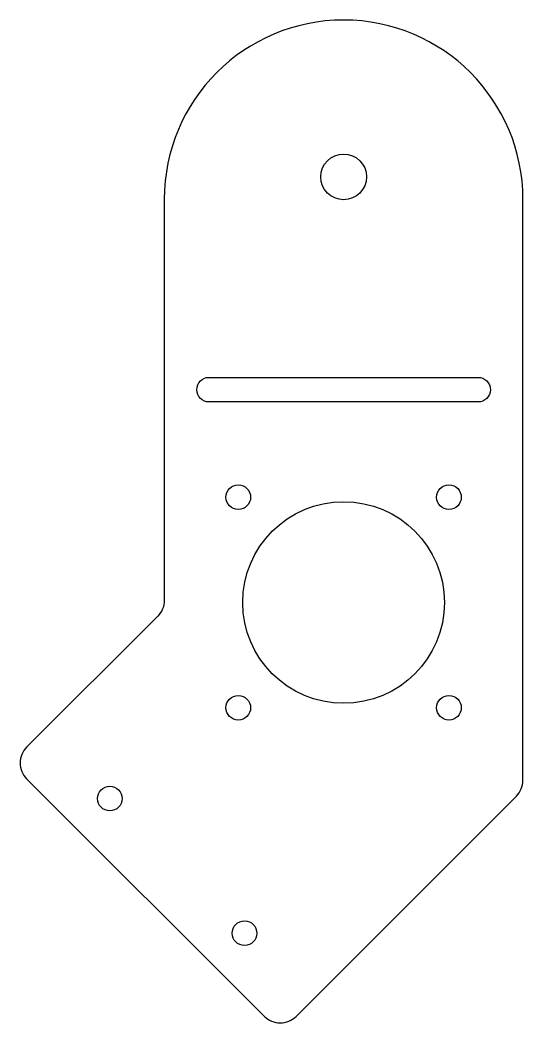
# Model space of a CAD drawing. Header units: millimetres. Extents: x -72 to 40, y -134 to 90.
import ezdxf

# ---------------------------------------------------------------- set-up
doc = ezdxf.new("R2010")
doc.units = ezdxf.units.MM

msp = doc.modelspace()

# ---------------------------------------------------------------- linework, layer by layer
for points in [[(40, 50, 1), (-40, 50), (-40, -39.5, -0.198912), (-41.46, -43.03), (-70.71, -72.28, 0.414214), (-70.71, -79.35), (-17.68, -132.38, 0.414214), (-10.61, -132.38), (38.54, -83.24, 0.198912), (40, -79.71)], [(-30, 10.25), (30, 10.25, -1), (30, 4.75), (-30, 4.75, -1)]]:
    msp.add_lwpolyline(points, format="xyb", close=True)
for centre, radius in [((0, 55), 5.1), ((-23.5, -16.5), 2.75), ((23.5, -16.5), 2.75), ((0, -40), 22.5), ((-23.5, -63.5), 2.75), ((23.5, -63.5), 2.75), ((-52.15, -83.77), 2.75), ((-22.1, -113.82), 2.75)]:
    msp.add_circle(centre, radius)

doc.saveas('drawing.dxf')
